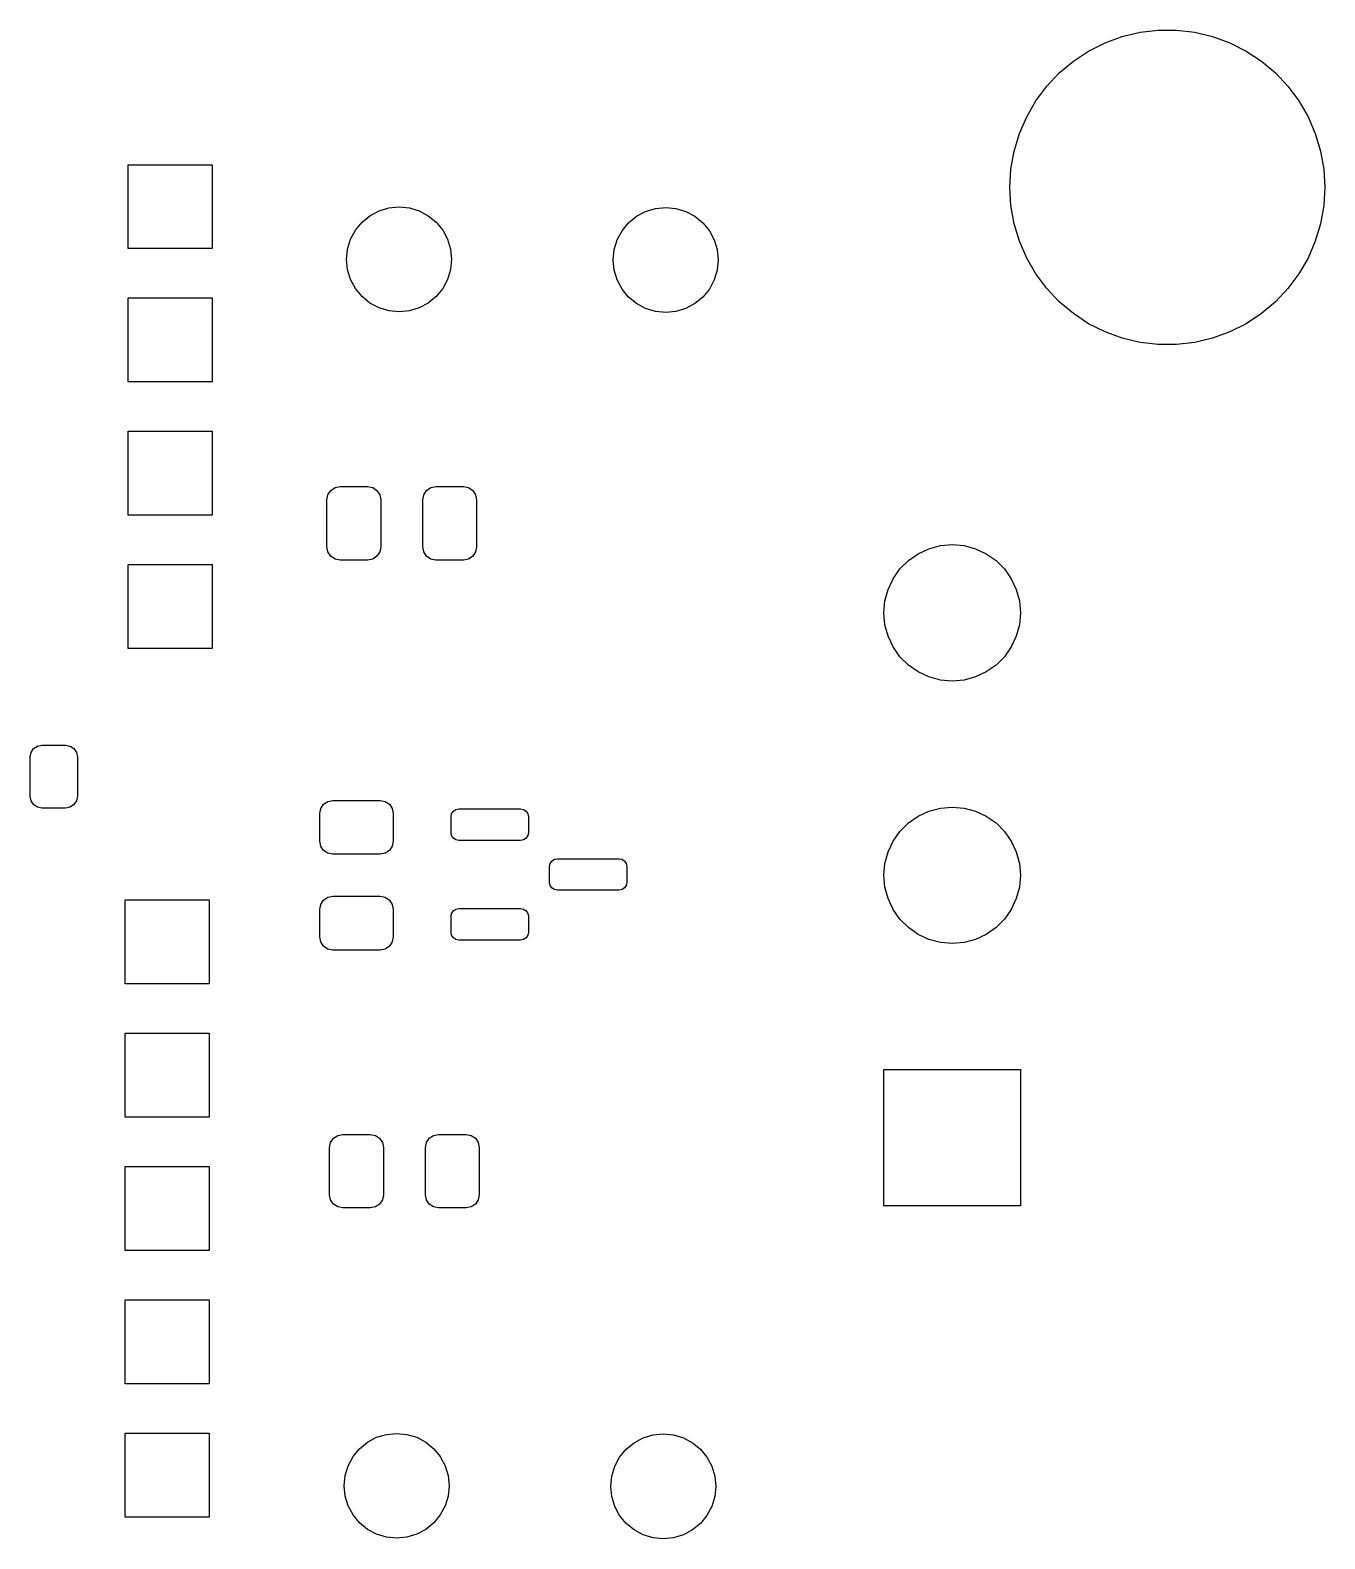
# Model space of a CAD drawing. Extents: x 44 to 145, y -86 to -26.
# Drawn here: x 120.73 to 145.4, y -54.35 to -25.61 of the extents above; entities that cross this region are included whole.
import ezdxf

# ---------------------------------------------------------------- set-up
doc = ezdxf.new("R2010")
doc.units = 0
doc.layers.add('BLACK', color=7, linetype='CONTINUOUS')

msp = doc.modelspace()

# ---------------------------------------------------------------- linework, layer by layer
at = {"layer": 'BLACK', "linetype": 'CONTINUOUS'}
for p, q in [((140.9, -26.001924), (141.211761, -25.845352)), ((141.211761, -25.845352), (141.53959, -25.726031)), ((141.53959, -25.726031), (141.879055, -25.645577)), ((141.879055, -25.645577), (142.225566, -25.605076)), ((142.225566, -25.605076), (142.574434, -25.605076)), ((142.574434, -25.605076), (142.920945, -25.645577)), ((142.920945, -25.645577), (143.26041, -25.726031)), ((143.26041, -25.726031), (143.588239, -25.845352)), ((143.588239, -25.845352), (143.9, -26.001924)), ((140.608524, -26.19363), (140.9, -26.001924)), ((143.9, -26.001924), (144.191476, -26.19363)), ((140.101867, -26.671637), (140.341275, -26.417879)), ((140.341275, -26.417879), (140.608524, -26.19363)), ((144.191476, -26.19363), (144.458725, -26.417879)), ((144.458725, -26.417879), (144.698133, -26.671637)), ((139.893537, -26.951473), (140.101867, -26.671637)), ((144.698133, -26.671637), (144.906463, -26.951473)), ((139.719102, -27.253602), (139.893537, -26.951473)), ((144.906463, -26.951473), (145.080898, -27.253602)), ((139.580922, -27.57394), (139.719102, -27.253602)), ((145.080898, -27.253602), (145.219078, -27.57394)), ((139.480865, -27.908152), (139.580922, -27.57394)), ((145.219078, -27.57394), (145.319135, -27.908152)), ((122.597, -29.768), (122.597, -28.168)), ((122.597, -28.168), (124.197, -28.168)), ((124.197, -28.168), (124.197, -29.768)), ((139.420285, -28.251721), (139.480865, -27.908152)), ((145.319135, -27.908152), (145.379715, -28.251721)), ((139.4, -28.6), (139.420285, -28.251721)), ((145.379715, -28.251721), (145.4, -28.6)), ((139.420285, -28.948279), (139.4, -28.6)), ((145.4, -28.6), (145.379715, -28.948279)), ((127.379317, -29.04812), (127.56691, -28.991215)), ((127.56691, -28.991215), (127.762, -28.972)), ((127.762, -28.972), (127.95709, -28.991215)), ((127.95709, -28.991215), (128.144683, -29.04812)), ((132.459317, -29.05812), (132.64691, -29.001215)), ((132.64691, -29.001215), (132.842, -28.982)), ((132.842, -28.982), (133.03709, -29.001215)), ((133.03709, -29.001215), (133.224683, -29.05812)), ((139.480865, -29.291848), (139.420285, -28.948279)), ((145.379715, -28.948279), (145.319135, -29.291848)), ((126.93053, -29.41643), (127.054893, -29.264893)), ((127.054893, -29.264893), (127.20643, -29.14053)), ((127.20643, -29.14053), (127.379317, -29.04812)), ((128.144683, -29.04812), (128.31757, -29.14053)), ((128.31757, -29.14053), (128.469107, -29.264893)), ((128.469107, -29.264893), (128.59347, -29.41643)), ((132.01053, -29.42643), (132.134893, -29.274893)), ((132.134893, -29.274893), (132.28643, -29.15053)), ((132.28643, -29.15053), (132.459317, -29.05812)), ((133.224683, -29.05812), (133.39757, -29.15053)), ((133.39757, -29.15053), (133.549107, -29.274893)), ((133.549107, -29.274893), (133.67347, -29.42643)), ((139.580922, -29.62606), (139.480865, -29.291848)), ((145.319135, -29.291848), (145.219078, -29.62606)), ((126.781215, -29.77691), (126.83812, -29.589317)), ((126.83812, -29.589317), (126.93053, -29.41643)), ((128.59347, -29.41643), (128.68588, -29.589317)), ((128.68588, -29.589317), (128.742785, -29.77691)), ((131.861215, -29.78691), (131.91812, -29.599317)), ((131.91812, -29.599317), (132.01053, -29.42643)), ((133.67347, -29.42643), (133.76588, -29.599317)), ((133.76588, -29.599317), (133.822785, -29.78691)), ((124.197, -29.768), (122.597, -29.768)), ((126.762, -29.972), (126.781215, -29.77691)), ((128.742785, -29.77691), (128.762, -29.972)), ((131.842, -29.982), (131.861215, -29.78691)), ((133.822785, -29.78691), (133.842, -29.982)), ((139.719102, -29.946398), (139.580922, -29.62606)), ((145.219078, -29.62606), (145.080898, -29.946398)), ((126.781215, -30.16709), (126.762, -29.972)), ((126.83812, -30.354683), (126.781215, -30.16709)), ((128.742785, -30.16709), (128.68588, -30.354683)), ((128.762, -29.972), (128.742785, -30.16709)), ((131.861215, -30.17709), (131.842, -29.982)), ((131.91812, -30.364683), (131.861215, -30.17709)), ((133.822785, -30.17709), (133.76588, -30.364683)), ((133.842, -29.982), (133.822785, -30.17709)), ((139.893537, -30.248527), (139.719102, -29.946398)), ((145.080898, -29.946398), (144.906463, -30.248527)), ((126.93053, -30.52757), (126.83812, -30.354683)), ((128.68588, -30.354683), (128.59347, -30.52757)), ((132.01053, -30.53757), (131.91812, -30.364683)), ((133.76588, -30.364683), (133.67347, -30.53757)), ((140.101867, -30.528363), (139.893537, -30.248527)), ((144.906463, -30.248527), (144.698133, -30.528363)), ((122.597, -32.308), (122.597, -30.708)), ((122.597, -30.708), (124.197, -30.708)), ((124.197, -30.708), (124.197, -32.308)), ((127.054893, -30.679107), (126.93053, -30.52757)), ((127.20643, -30.80347), (127.054893, -30.679107)), ((128.469107, -30.679107), (128.31757, -30.80347)), ((128.59347, -30.52757), (128.469107, -30.679107)), ((132.134893, -30.689107), (132.01053, -30.53757)), ((132.28643, -30.81347), (132.134893, -30.689107)), ((133.549107, -30.689107), (133.39757, -30.81347)), ((133.67347, -30.53757), (133.549107, -30.689107)), ((140.341275, -30.782121), (140.101867, -30.528363)), ((144.698133, -30.528363), (144.458725, -30.782121)), ((127.379317, -30.89588), (127.20643, -30.80347)), ((127.56691, -30.952785), (127.379317, -30.89588)), ((127.762, -30.972), (127.56691, -30.952785)), ((127.95709, -30.952785), (127.762, -30.972)), ((128.144683, -30.89588), (127.95709, -30.952785)), ((128.31757, -30.80347), (128.144683, -30.89588)), ((132.459317, -30.90588), (132.28643, -30.81347)), ((132.64691, -30.962785), (132.459317, -30.90588)), ((132.842, -30.982), (132.64691, -30.962785)), ((133.03709, -30.962785), (132.842, -30.982)), ((133.224683, -30.90588), (133.03709, -30.962785)), ((133.39757, -30.81347), (133.224683, -30.90588)), ((140.608524, -31.00637), (140.341275, -30.782121)), ((140.9, -31.198076), (140.608524, -31.00637)), ((144.191476, -31.00637), (143.9, -31.198076)), ((144.458725, -30.782121), (144.191476, -31.00637)), ((141.211761, -31.354648), (140.9, -31.198076)), ((143.9, -31.198076), (143.588239, -31.354648)), ((141.53959, -31.473969), (141.211761, -31.354648)), ((141.879055, -31.554423), (141.53959, -31.473969)), ((142.225566, -31.594924), (141.879055, -31.554423)), ((142.574434, -31.594924), (142.225566, -31.594924)), ((142.920945, -31.554423), (142.574434, -31.594924)), ((143.26041, -31.473969), (142.920945, -31.554423)), ((143.588239, -31.354648), (143.26041, -31.473969)), ((124.197, -32.308), (122.597, -32.308)), ((122.597, -34.848), (122.597, -33.248)), ((122.597, -33.248), (124.197, -33.248)), ((124.197, -33.248), (124.197, -34.848)), ((126.3878, -34.5512), (126.40683, -34.455529)), ((126.40683, -34.455529), (126.461023, -34.374423)), ((126.461023, -34.374423), (126.542129, -34.32023)), ((126.542129, -34.32023), (126.6378, -34.3012)), ((126.6378, -34.3012), (127.1628, -34.3012)), ((127.1628, -34.3012), (127.258471, -34.32023)), ((127.258471, -34.32023), (127.339577, -34.374423)), ((127.339577, -34.374423), (127.39377, -34.455529)), ((127.39377, -34.455529), (127.4128, -34.5512)), ((128.2128, -34.5512), (128.23183, -34.455529)), ((128.23183, -34.455529), (128.286023, -34.374423)), ((128.286023, -34.374423), (128.367129, -34.32023)), ((128.367129, -34.32023), (128.4628, -34.3012)), ((128.4628, -34.3012), (128.9878, -34.3012)), ((128.9878, -34.3012), (129.083471, -34.32023)), ((129.083471, -34.32023), (129.164577, -34.374423)), ((129.164577, -34.374423), (129.21877, -34.455529)), ((129.21877, -34.455529), (129.2378, -34.5512)), ((126.3878, -35.4512), (126.3878, -34.5512)), ((127.4128, -34.5512), (127.4128, -35.4512)), ((128.2128, -35.4512), (128.2128, -34.5512)), ((129.2378, -34.5512), (129.2378, -35.4512)), ((124.197, -34.848), (122.597, -34.848)), ((126.40683, -35.546871), (126.3878, -35.4512)), ((126.461023, -35.627977), (126.40683, -35.546871)), ((126.542129, -35.68217), (126.461023, -35.627977)), ((127.339577, -35.627977), (127.258471, -35.68217)), ((127.39377, -35.546871), (127.339577, -35.627977)), ((127.4128, -35.4512), (127.39377, -35.546871)), ((128.23183, -35.546871), (128.2128, -35.4512)), ((128.286023, -35.627977), (128.23183, -35.546871)), ((128.367129, -35.68217), (128.286023, -35.627977)), ((129.164577, -35.627977), (129.083471, -35.68217)), ((129.21877, -35.546871), (129.164577, -35.627977)), ((129.2378, -35.4512), (129.21877, -35.546871)), ((137.464376, -35.710942), (137.65, -35.580967)), ((137.65, -35.580967), (137.855374, -35.4852)), ((137.855374, -35.4852), (138.074257, -35.42655)), ((138.074257, -35.42655), (138.3, -35.4068)), ((138.3, -35.4068), (138.525743, -35.42655)), ((138.525743, -35.42655), (138.744626, -35.4852)), ((138.744626, -35.4852), (138.95, -35.580967)), ((138.95, -35.580967), (139.135624, -35.710942)), ((122.597, -37.388), (122.597, -35.788)), ((122.597, -35.788), (124.197, -35.788)), ((124.197, -35.788), (124.197, -37.388)), ((126.6378, -35.7012), (126.542129, -35.68217)), ((127.1628, -35.7012), (126.6378, -35.7012)), ((127.258471, -35.68217), (127.1628, -35.7012)), ((128.4628, -35.7012), (128.367129, -35.68217)), ((128.9878, -35.7012), (128.4628, -35.7012)), ((129.083471, -35.68217), (128.9878, -35.7012)), ((137.174167, -36.0568), (137.304142, -35.871176)), ((137.304142, -35.871176), (137.464376, -35.710942)), ((139.135624, -35.710942), (139.295858, -35.871176)), ((139.295858, -35.871176), (139.425833, -36.0568)), ((137.0784, -36.262174), (137.174167, -36.0568)), ((139.425833, -36.0568), (139.5216, -36.262174)), ((137, -36.7068), (137.01975, -36.481057)), ((137.01975, -36.481057), (137.0784, -36.262174)), ((139.5216, -36.262174), (139.58025, -36.481057)), ((139.58025, -36.481057), (139.6, -36.7068)), ((137.01975, -36.932543), (137, -36.7068)), ((139.6, -36.7068), (139.58025, -36.932543)), ((137.0784, -37.151426), (137.01975, -36.932543)), ((139.58025, -36.932543), (139.5216, -37.151426)), ((137.174167, -37.3568), (137.0784, -37.151426)), ((137.304142, -37.542424), (137.174167, -37.3568)), ((139.425833, -37.3568), (139.295858, -37.542424)), ((139.5216, -37.151426), (139.425833, -37.3568)), ((124.197, -37.388), (122.597, -37.388)), ((137.464376, -37.702658), (137.304142, -37.542424)), ((139.295858, -37.542424), (139.135624, -37.702658)), ((137.65, -37.832633), (137.464376, -37.702658)), ((137.855374, -37.9284), (137.65, -37.832633)), ((138.074257, -37.98705), (137.855374, -37.9284)), ((138.744626, -37.9284), (138.525743, -37.98705)), ((138.95, -37.832633), (138.744626, -37.9284)), ((139.135624, -37.702658), (138.95, -37.832633)), ((138.3, -38.0068), (138.074257, -37.98705)), ((138.525743, -37.98705), (138.3, -38.0068)), ((120.7324, -39.4522), (120.749527, -39.366096)), ((120.749527, -39.366096), (120.798301, -39.293101)), ((120.798301, -39.293101), (120.871296, -39.244327)), ((120.871296, -39.244327), (120.9574, -39.2272)), ((120.9574, -39.2272), (121.4074, -39.2272)), ((121.4074, -39.2272), (121.493504, -39.244327)), ((121.493504, -39.244327), (121.566499, -39.293101)), ((121.566499, -39.293101), (121.615273, -39.366096)), ((121.615273, -39.366096), (121.6324, -39.4522)), ((120.7324, -40.2022), (120.7324, -39.4522)), ((121.6324, -39.4522), (121.6324, -40.2022)), ((120.749527, -40.288304), (120.7324, -40.2022)), ((121.6324, -40.2022), (121.615273, -40.288304)), ((120.798301, -40.361299), (120.749527, -40.288304)), ((120.871296, -40.410073), (120.798301, -40.361299)), ((120.9574, -40.4272), (120.871296, -40.410073)), ((121.4074, -40.4272), (120.9574, -40.4272)), ((121.493504, -40.410073), (121.4074, -40.4272)), ((121.566499, -40.361299), (121.493504, -40.410073)), ((121.615273, -40.288304), (121.566499, -40.361299)), ((126.2492, -40.5318), (126.26823, -40.436129)), ((126.26823, -40.436129), (126.322423, -40.355023)), ((126.322423, -40.355023), (126.403529, -40.30083)), ((126.403529, -40.30083), (126.4992, -40.2818)), ((126.4992, -40.2818), (127.3992, -40.2818)), ((127.3992, -40.2818), (127.494871, -40.30083)), ((127.494871, -40.30083), (127.575977, -40.355023)), ((127.575977, -40.355023), (127.63017, -40.436129)), ((127.63017, -40.436129), (127.6492, -40.5318)), ((128.763118, -40.534197), (128.795634, -40.485534)), ((128.795634, -40.485534), (128.844297, -40.453018)), ((128.844297, -40.453018), (128.9017, -40.4416)), ((128.9017, -40.4416), (130.0767, -40.4416)), ((130.0767, -40.4416), (130.134103, -40.453018)), ((130.134103, -40.453018), (130.182766, -40.485534)), ((130.182766, -40.485534), (130.215282, -40.534197)), ((137.65, -40.580967), (137.855374, -40.4852)), ((137.855374, -40.4852), (138.074257, -40.42655)), ((138.074257, -40.42655), (138.3, -40.4068)), ((138.3, -40.4068), (138.525743, -40.42655)), ((138.525743, -40.42655), (138.744626, -40.4852)), ((138.744626, -40.4852), (138.95, -40.580967)), ((126.2492, -41.0568), (126.2492, -40.5318)), ((127.6492, -40.5318), (127.6492, -41.0568)), ((128.7517, -40.5916), (128.763118, -40.534197)), ((128.7517, -40.8916), (128.7517, -40.5916)), ((130.215282, -40.534197), (130.2267, -40.5916)), ((130.2267, -40.5916), (130.2267, -40.8916)), ((137.304142, -40.871176), (137.464376, -40.710942)), ((137.464376, -40.710942), (137.65, -40.580967)), ((138.95, -40.580967), (139.135624, -40.710942)), ((139.135624, -40.710942), (139.295858, -40.871176)), ((126.26823, -41.152471), (126.2492, -41.0568)), ((127.6492, -41.0568), (127.63017, -41.152471)), ((128.763118, -40.949003), (128.7517, -40.8916)), ((128.795634, -40.997666), (128.763118, -40.949003)), ((128.844297, -41.030182), (128.795634, -40.997666)), ((128.9017, -41.0416), (128.844297, -41.030182)), ((130.0767, -41.0416), (128.9017, -41.0416)), ((130.134103, -41.030182), (130.0767, -41.0416)), ((130.182766, -40.997666), (130.134103, -41.030182)), ((130.215282, -40.949003), (130.182766, -40.997666)), ((130.2267, -40.8916), (130.215282, -40.949003)), ((137.0784, -41.262174), (137.174167, -41.0568)), ((137.174167, -41.0568), (137.304142, -40.871176)), ((139.295858, -40.871176), (139.425833, -41.0568)), ((139.425833, -41.0568), (139.5216, -41.262174)), ((126.322423, -41.233577), (126.26823, -41.152471)), ((126.403529, -41.28777), (126.322423, -41.233577)), ((126.4992, -41.3068), (126.403529, -41.28777)), ((127.3992, -41.3068), (126.4992, -41.3068)), ((127.494871, -41.28777), (127.3992, -41.3068)), ((127.575977, -41.233577), (127.494871, -41.28777)), ((127.63017, -41.152471), (127.575977, -41.233577)), ((130.719297, -41.403018), (130.7767, -41.3916)), ((130.7767, -41.3916), (131.9517, -41.3916)), ((131.9517, -41.3916), (132.009103, -41.403018)), ((137.01975, -41.481057), (137.0784, -41.262174)), ((139.5216, -41.262174), (139.58025, -41.481057)), ((130.6267, -41.5416), (130.638118, -41.484197)), ((130.6267, -41.8416), (130.6267, -41.5416)), ((130.638118, -41.484197), (130.670634, -41.435534)), ((130.670634, -41.435534), (130.719297, -41.403018)), ((132.009103, -41.403018), (132.057766, -41.435534)), ((132.057766, -41.435534), (132.090282, -41.484197)), ((132.090282, -41.484197), (132.1017, -41.5416)), ((132.1017, -41.5416), (132.1017, -41.8416)), ((137, -41.7068), (137.01975, -41.481057)), ((139.58025, -41.481057), (139.6, -41.7068)), ((130.638118, -41.899003), (130.6267, -41.8416)), ((130.670634, -41.947666), (130.638118, -41.899003)), ((130.719297, -41.980182), (130.670634, -41.947666)), ((132.057766, -41.947666), (132.009103, -41.980182)), ((132.090282, -41.899003), (132.057766, -41.947666)), ((132.1017, -41.8416), (132.090282, -41.899003)), ((137.01975, -41.932543), (137, -41.7068)), ((137.0784, -42.151426), (137.01975, -41.932543)), ((139.58025, -41.932543), (139.5216, -42.151426)), ((139.6, -41.7068), (139.58025, -41.932543)), ((122.5424, -43.7768), (122.5424, -42.1768)), ((122.5424, -42.1768), (124.1424, -42.1768)), ((124.1424, -42.1768), (124.1424, -43.7768)), ((126.26823, -42.261129), (126.322423, -42.180023)), ((126.322423, -42.180023), (126.403529, -42.12583)), ((126.403529, -42.12583), (126.4992, -42.1068)), ((126.4992, -42.1068), (127.3992, -42.1068)), ((127.3992, -42.1068), (127.494871, -42.12583)), ((127.494871, -42.12583), (127.575977, -42.180023)), ((127.575977, -42.180023), (127.63017, -42.261129)), ((130.7767, -41.9916), (130.719297, -41.980182)), ((131.9517, -41.9916), (130.7767, -41.9916)), ((132.009103, -41.980182), (131.9517, -41.9916)), ((137.174167, -42.3568), (137.0784, -42.151426)), ((139.5216, -42.151426), (139.425833, -42.3568)), ((126.2492, -42.3568), (126.26823, -42.261129)), ((126.2492, -42.8818), (126.2492, -42.3568)), ((127.63017, -42.261129), (127.6492, -42.3568)), ((127.6492, -42.3568), (127.6492, -42.8818)), ((128.7517, -42.4916), (128.763118, -42.434197)), ((128.7517, -42.7916), (128.7517, -42.4916)), ((128.763118, -42.434197), (128.795634, -42.385534)), ((128.795634, -42.385534), (128.844297, -42.353018)), ((128.844297, -42.353018), (128.9017, -42.3416)), ((128.9017, -42.3416), (130.0767, -42.3416)), ((130.0767, -42.3416), (130.134103, -42.353018)), ((130.134103, -42.353018), (130.182766, -42.385534)), ((130.182766, -42.385534), (130.215282, -42.434197)), ((130.215282, -42.434197), (130.2267, -42.4916)), ((130.2267, -42.4916), (130.2267, -42.7916)), ((137.304142, -42.542424), (137.174167, -42.3568)), ((137.464376, -42.702658), (137.304142, -42.542424)), ((139.295858, -42.542424), (139.135624, -42.702658)), ((139.425833, -42.3568), (139.295858, -42.542424)), ((128.763118, -42.849003), (128.7517, -42.7916)), ((130.2267, -42.7916), (130.215282, -42.849003)), ((137.65, -42.832633), (137.464376, -42.702658)), ((139.135624, -42.702658), (138.95, -42.832633)), ((126.26823, -42.977471), (126.2492, -42.8818)), ((126.322423, -43.058577), (126.26823, -42.977471)), ((126.403529, -43.11277), (126.322423, -43.058577)), ((126.4992, -43.1318), (126.403529, -43.11277)), ((127.494871, -43.11277), (127.3992, -43.1318)), ((127.575977, -43.058577), (127.494871, -43.11277)), ((127.63017, -42.977471), (127.575977, -43.058577)), ((127.6492, -42.8818), (127.63017, -42.977471)), ((128.795634, -42.897666), (128.763118, -42.849003)), ((128.844297, -42.930182), (128.795634, -42.897666)), ((128.9017, -42.9416), (128.844297, -42.930182)), ((130.0767, -42.9416), (128.9017, -42.9416)), ((130.134103, -42.930182), (130.0767, -42.9416)), ((130.182766, -42.897666), (130.134103, -42.930182)), ((130.215282, -42.849003), (130.182766, -42.897666)), ((137.855374, -42.9284), (137.65, -42.832633)), ((138.074257, -42.98705), (137.855374, -42.9284)), ((138.3, -43.0068), (138.074257, -42.98705)), ((138.525743, -42.98705), (138.3, -43.0068)), ((138.744626, -42.9284), (138.525743, -42.98705)), ((138.95, -42.832633), (138.744626, -42.9284)), ((127.3992, -43.1318), (126.4992, -43.1318)), ((124.1424, -43.7768), (122.5424, -43.7768)), ((122.5424, -46.3168), (122.5424, -44.7168)), ((122.5424, -44.7168), (124.1424, -44.7168)), ((124.1424, -44.7168), (124.1424, -46.3168)), ((137, -48.0068), (137, -45.4068)), ((137, -45.4068), (139.6, -45.4068)), ((139.6, -45.4068), (139.6, -48.0068)), ((124.1424, -46.3168), (122.5424, -46.3168)), ((126.4386, -46.8956), (126.45763, -46.799929)), ((126.45763, -46.799929), (126.511823, -46.718823)), ((126.511823, -46.718823), (126.592929, -46.66463)), ((126.592929, -46.66463), (126.6886, -46.6456)), ((126.6886, -46.6456), (127.2136, -46.6456)), ((127.2136, -46.6456), (127.309271, -46.66463)), ((127.309271, -46.66463), (127.390377, -46.718823)), ((127.390377, -46.718823), (127.44457, -46.799929)), ((127.44457, -46.799929), (127.4636, -46.8956)), ((128.2636, -46.8956), (128.28263, -46.799929)), ((128.28263, -46.799929), (128.336823, -46.718823)), ((128.336823, -46.718823), (128.417929, -46.66463)), ((128.417929, -46.66463), (128.5136, -46.6456)), ((128.5136, -46.6456), (129.0386, -46.6456)), ((129.0386, -46.6456), (129.134271, -46.66463)), ((129.134271, -46.66463), (129.215377, -46.718823)), ((129.215377, -46.718823), (129.26957, -46.799929)), ((129.26957, -46.799929), (129.2886, -46.8956)), ((126.4386, -47.7956), (126.4386, -46.8956)), ((127.4636, -46.8956), (127.4636, -47.7956)), ((128.2636, -47.7956), (128.2636, -46.8956)), ((129.2886, -46.8956), (129.2886, -47.7956)), ((122.5424, -48.8568), (122.5424, -47.2568)), ((122.5424, -47.2568), (124.1424, -47.2568)), ((124.1424, -47.2568), (124.1424, -48.8568)), ((126.45763, -47.891271), (126.4386, -47.7956)), ((126.511823, -47.972377), (126.45763, -47.891271)), ((126.592929, -48.02657), (126.511823, -47.972377)), ((127.390377, -47.972377), (127.309271, -48.02657)), ((127.44457, -47.891271), (127.390377, -47.972377)), ((127.4636, -47.7956), (127.44457, -47.891271)), ((128.28263, -47.891271), (128.2636, -47.7956)), ((128.336823, -47.972377), (128.28263, -47.891271)), ((128.417929, -48.02657), (128.336823, -47.972377)), ((129.215377, -47.972377), (129.134271, -48.02657)), ((129.26957, -47.891271), (129.215377, -47.972377)), ((129.2886, -47.7956), (129.26957, -47.891271)), ((126.6886, -48.0456), (126.592929, -48.02657)), ((127.2136, -48.0456), (126.6886, -48.0456)), ((127.309271, -48.02657), (127.2136, -48.0456)), ((128.5136, -48.0456), (128.417929, -48.02657)), ((129.0386, -48.0456), (128.5136, -48.0456)), ((129.134271, -48.02657), (129.0386, -48.0456)), ((139.6, -48.0068), (137, -48.0068)), ((124.1424, -48.8568), (122.5424, -48.8568)), ((122.5424, -51.3968), (122.5424, -49.7968)), ((122.5424, -49.7968), (124.1424, -49.7968)), ((124.1424, -49.7968), (124.1424, -51.3968)), ((124.1424, -51.3968), (122.5424, -51.3968)), ((122.5424, -53.9368), (122.5424, -52.3368)), ((122.5424, -52.3368), (124.1424, -52.3368)), ((124.1424, -52.3368), (124.1424, -53.9368)), ((127.007893, -52.632893), (127.15943, -52.50853)), ((127.15943, -52.50853), (127.332317, -52.41612)), ((127.332317, -52.41612), (127.51991, -52.359215)), ((127.51991, -52.359215), (127.715, -52.34)), ((127.715, -52.34), (127.91009, -52.359215)), ((127.91009, -52.359215), (128.097683, -52.41612)), ((128.097683, -52.41612), (128.27057, -52.50853)), ((128.27057, -52.50853), (128.422107, -52.632893)), ((132.087893, -52.642893), (132.23943, -52.51853)), ((132.23943, -52.51853), (132.412317, -52.42612)), ((132.412317, -52.42612), (132.59991, -52.369215)), ((132.59991, -52.369215), (132.795, -52.35)), ((132.795, -52.35), (132.99009, -52.369215)), ((132.99009, -52.369215), (133.177683, -52.42612)), ((133.177683, -52.42612), (133.35057, -52.51853)), ((133.35057, -52.51853), (133.502107, -52.642893)), ((126.79112, -52.957317), (126.88353, -52.78443)), ((126.88353, -52.78443), (127.007893, -52.632893)), ((128.422107, -52.632893), (128.54647, -52.78443)), ((128.54647, -52.78443), (128.63888, -52.957317)), ((131.87112, -52.967317), (131.96353, -52.79443)), ((131.96353, -52.79443), (132.087893, -52.642893)), ((133.502107, -52.642893), (133.62647, -52.79443)), ((133.62647, -52.79443), (133.71888, -52.967317)), ((126.715, -53.34), (126.734215, -53.14491)), ((126.734215, -53.14491), (126.79112, -52.957317)), ((128.63888, -52.957317), (128.695785, -53.14491)), ((128.695785, -53.14491), (128.715, -53.34)), ((131.795, -53.35), (131.814215, -53.15491)), ((131.814215, -53.15491), (131.87112, -52.967317)), ((133.71888, -52.967317), (133.775785, -53.15491)), ((133.775785, -53.15491), (133.795, -53.35)), ((126.734215, -53.53509), (126.715, -53.34)), ((128.715, -53.34), (128.695785, -53.53509)), ((131.814215, -53.54509), (131.795, -53.35)), ((133.795, -53.35), (133.775785, -53.54509)), ((126.79112, -53.722683), (126.734215, -53.53509)), ((126.88353, -53.89557), (126.79112, -53.722683)), ((128.63888, -53.722683), (128.54647, -53.89557)), ((128.695785, -53.53509), (128.63888, -53.722683)), ((131.87112, -53.732683), (131.814215, -53.54509)), ((131.96353, -53.90557), (131.87112, -53.732683)), ((133.71888, -53.732683), (133.62647, -53.90557)), ((133.775785, -53.54509), (133.71888, -53.732683)), ((124.1424, -53.9368), (122.5424, -53.9368)), ((127.007893, -54.047107), (126.88353, -53.89557)), ((128.54647, -53.89557), (128.422107, -54.047107)), ((132.087893, -54.057107), (131.96353, -53.90557)), ((133.62647, -53.90557), (133.502107, -54.057107)), ((127.15943, -54.17147), (127.007893, -54.047107)), ((127.332317, -54.26388), (127.15943, -54.17147)), ((127.51991, -54.320785), (127.332317, -54.26388)), ((127.715, -54.34), (127.51991, -54.320785)), ((127.91009, -54.320785), (127.715, -54.34)), ((128.097683, -54.26388), (127.91009, -54.320785)), ((128.27057, -54.17147), (128.097683, -54.26388)), ((128.422107, -54.047107), (128.27057, -54.17147)), ((132.23943, -54.18147), (132.087893, -54.057107)), ((132.412317, -54.27388), (132.23943, -54.18147)), ((132.59991, -54.330785), (132.412317, -54.27388)), ((133.177683, -54.27388), (132.99009, -54.330785)), ((133.35057, -54.18147), (133.177683, -54.27388)), ((133.502107, -54.057107), (133.35057, -54.18147)), ((132.795, -54.35), (132.59991, -54.330785)), ((132.99009, -54.330785), (132.795, -54.35))]:
    msp.add_line(p, q, dxfattribs=at)

doc.saveas('drawing.dxf')
